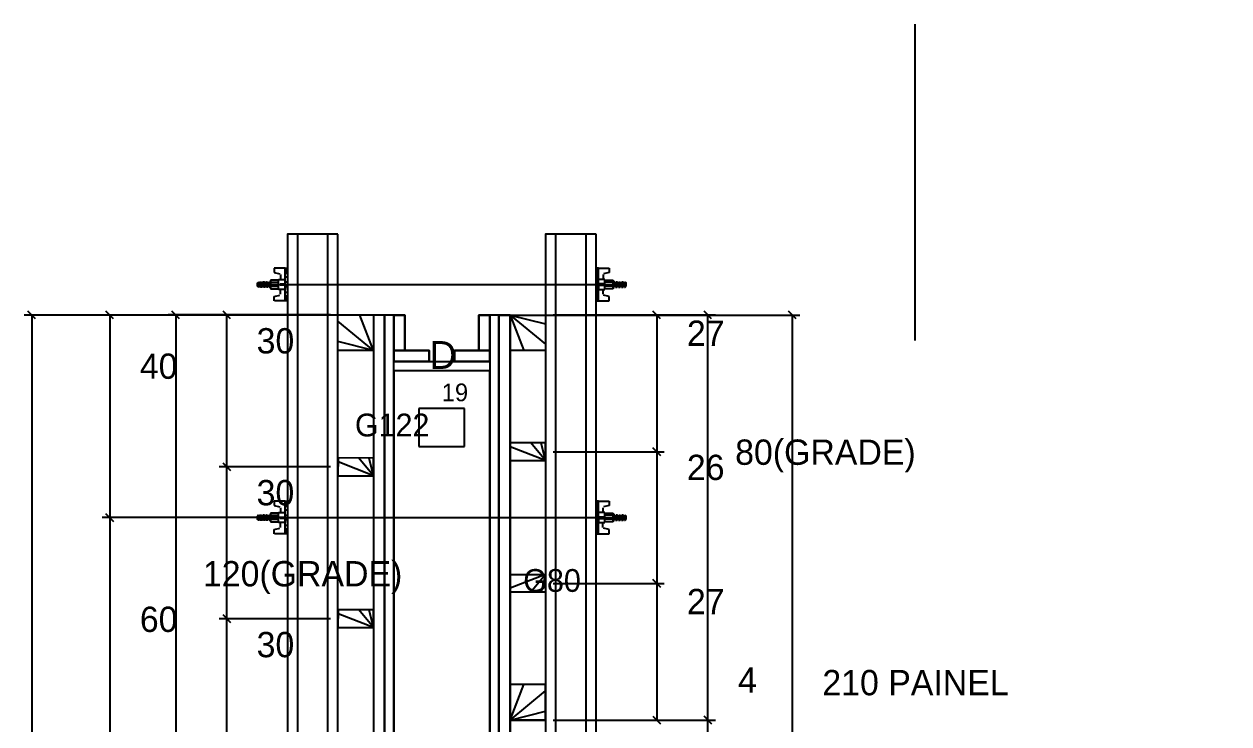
# Model space of a CAD drawing. Header units: metres. Extents: x 3232 to 9057, y 4088 to 5967.
# Drawn here: x 6366.9 to 6842.9, y 5690.7 to 5967.1 of the extents above; entities that cross this region are included whole.
import ezdxf

# ---------------------------------------------------------------- set-up
doc = ezdxf.new("R2010")
doc.units = ezdxf.units.M

msp = doc.modelspace()

# ---------------------------------------------------------------- linework, layer by layer
at = {"layer": 'CHAPA', "color": 1}
for points in [[(6509.29, 5372.17), (6512.89, 5372.17), (6512.89, 5852.17), (6509.29, 5852.17), (6509.29, 5372.17)], [(6550.89, 5852.17), (6550.89, 5432.17), (6554.49, 5432.17), (6554.49, 5852.17), (6550.89, 5852.17)], [(6512.89, 5830.17), (6512.89, 5833.77), (6550.89, 5833.77), (6550.89, 5830.17), (6512.89, 5830.17)]]:
    msp.add_lwpolyline(points, dxfattribs=at)
at = {"layer": 'CONCRETO', "color": 2}
msp.add_lwpolyline([(6842.89, 5394.17), (6842.89, 5432.17), (6550.89, 5432.17), (6550.89, 5830.17), (6512.89, 5830.17), (6512.89, 5394.17), (6842.89, 5394.17)], dxfattribs=at)
at = {"layer": 'COTA', "color": 241}
for p, q in [((6509.89, 5852.17), (6366.87, 5852.17)), ((6369.87, 5852.17), (6369.87, 5372.17)), ((6487.89, 5852.17), (6397.72, 5852.17)), ((6400.72, 5852.17), (6400.72, 5772.17)), ((6487.91, 5852.19), (6423.76, 5852.19)), ((6426.76, 5852.19), (6426.76, 5612.2)), ((6487.89, 5852.19), (6443.96, 5852.19)), ((6446.96, 5792.2), (6446.96, 5852.19)), ((6561.89, 5852.17), (6673.38, 5852.17)), ((6575.89, 5852.19), (6640.03, 5852.19)), ((6575.89, 5852.19), (6619.83, 5852.19)), ((6616.83, 5852.19), (6616.83, 5798.19)), ((6637.03, 5692.2), (6637.03, 5852.19)), ((6670.38, 5852.17), (6670.38, 5432.17)), ((6575.89, 5798.19), (6619.83, 5798.19)), ((6575.89, 5798.19), (6619.83, 5798.19)), ((6616.83, 5798.19), (6616.83, 5746.19)), ((6487.89, 5792.2), (6443.96, 5792.2)), ((6487.89, 5792.2), (6443.96, 5792.2)), ((6446.96, 5732.2), (6446.96, 5792.2)), ((6467.89, 5772.17), (6397.72, 5772.17)), ((6467.89, 5772.17), (6397.72, 5772.17)), ((6400.72, 5772.17), (6400.72, 5652.2)), ((6575.89, 5746.19), (6619.83, 5746.19)), ((6575.89, 5746.19), (6619.83, 5746.19)), ((6616.83, 5746.19), (6616.83, 5692.19)), ((6487.89, 5732.2), (6443.96, 5732.2)), ((6487.89, 5732.2), (6443.96, 5732.2)), ((6446.96, 5672.2), (6446.96, 5732.2)), ((6575.89, 5692.2), (6640.03, 5692.2)), ((6575.89, 5692.19), (6619.83, 5692.19)), ((6575.91, 5692.2), (6640.03, 5692.2)), ((6637.03, 5684.18), (6637.03, 5692.2))]:
    msp.add_line(p, q, dxfattribs=at)
at = {"layer": 'COTA'}
for p, q in [((6371.37, 5850.67), (6368.37, 5853.67)), ((6402.22, 5850.67), (6399.22, 5853.67)), ((6428.26, 5850.69), (6425.26, 5853.69)), ((6448.46, 5850.69), (6445.46, 5853.69)), ((6618.33, 5850.69), (6615.33, 5853.69)), ((6638.53, 5850.69), (6635.53, 5853.69)), ((6671.88, 5850.67), (6668.88, 5853.67)), ((6618.33, 5796.69), (6615.33, 5799.69)), ((6615.33, 5799.69), (6618.33, 5796.69)), ((6448.46, 5790.7), (6445.46, 5793.7)), ((6445.46, 5793.7), (6448.46, 5790.7)), ((6399.22, 5773.67), (6402.22, 5770.67)), ((6402.22, 5770.67), (6399.22, 5773.67)), ((6618.33, 5744.69), (6615.33, 5747.69)), ((6615.33, 5747.69), (6618.33, 5744.69)), ((6445.46, 5733.7), (6448.46, 5730.7)), ((6448.46, 5730.7), (6445.46, 5733.7)), ((6615.33, 5693.69), (6618.33, 5690.69)), ((6638.53, 5690.7), (6635.53, 5693.7)), ((6635.53, 5693.7), (6638.53, 5690.7))]:
    msp.add_line(p, q, dxfattribs=at)
at = {"layer": 'COTA', "color": 180}
for p, q in [((6522.89, 5815.26), (6522.89, 5800.26)), ((6540.89, 5815.26), (6522.89, 5815.26)), ((6540.89, 5800.26), (6540.89, 5815.26)), ((6522.89, 5800.26), (6540.89, 5800.26))]:
    msp.add_line(p, q, dxfattribs=at)
at = {"layer": 'Hachura'}
for p, q in [((6469.99, 5870.71), (6465.74, 5870.71)), ((6465.74, 5870.71), (6465.74, 5869.03)), ((6469.97, 5870.57), (6470.9, 5870.57)), ((6469.97, 5870.36), (6470.9, 5870.36)), ((6469.97, 5870.02), (6470.9, 5870.02)), ((6469.97, 5869.56), (6470.9, 5869.56)), ((6469.99, 5857.81), (6469.99, 5870.71)), ((6469.99, 5870.71), (6470.89, 5870.71)), ((6470.89, 5870.71), (6470.89, 5857.81)), ((6470.89, 5869.75), (6470.89, 5861.94)), ((6592.89, 5870.71), (6592.89, 5857.81)), ((6593.8, 5870.71), (6592.89, 5870.71)), ((6593.82, 5870.57), (6592.89, 5870.57)), ((6593.82, 5870.36), (6592.89, 5870.36)), ((6593.82, 5870.02), (6592.89, 5870.02)), ((6592.89, 5869.76), (6592.89, 5861.94)), ((6593.82, 5869.56), (6592.89, 5869.56)), ((6593.8, 5857.81), (6593.8, 5870.71)), ((6593.8, 5870.71), (6598.05, 5870.71)), ((6598.05, 5870.71), (6598.05, 5869.03)), ((6459.42, 5865.16), (6459.09, 5864.84)), ((6459.09, 5863.55), (6459.09, 5864.84)), ((6459.42, 5864.65), (6459.75, 5865.32)), ((6459.98, 5865.26), (6459.42, 5864.13)), ((6459.42, 5864.9), (6459.54, 5865.16)), ((6459.42, 5865.16), (6459.42, 5863.22)), ((6460.06, 5865.16), (6459.42, 5863.87)), ((6459.74, 5863.23), (6460.7, 5865.16)), ((6459.74, 5863.23), (6460.7, 5865.16)), ((6459.83, 5863.15), (6460.91, 5865.32)), ((6460.06, 5865.16), (6460.7, 5865.16)), ((6461.14, 5865.26), (6460.07, 5863.12)), ((6461.22, 5865.16), (6460.25, 5863.23)), ((6460.9, 5863.23), (6461.87, 5865.16)), ((6460.99, 5863.15), (6462.07, 5865.32)), ((6461.87, 5865.16), (6461.22, 5865.16)), ((6462.3, 5865.26), (6461.23, 5863.12)), ((6462.38, 5865.16), (6461.41, 5863.23)), ((6462.06, 5863.23), (6463.03, 5865.16)), ((6462.15, 5863.15), (6463.23, 5865.32)), ((6462.59, 5865.16), (6462.38, 5865.16)), ((6463.46, 5865.26), (6462.39, 5863.12)), ((6463.54, 5865.16), (6462.58, 5863.23)), ((6462.59, 5865.16), (6463.03, 5865.16)), ((6463.22, 5863.23), (6464.19, 5865.16)), ((6463.54, 5865.16), (6464.19, 5865.16)), ((6467.41, 5865.94), (6464.19, 5865.94)), ((6464.19, 5865.94), (6464.19, 5862.58)), ((6464.19, 5865.16), (6467.41, 5865.16)), ((6464.26, 5865.94), (6464.26, 5862.58)), ((6465.74, 5869.03), (6467.95, 5868.45)), ((6467.41, 5866.19), (6467.41, 5865.94)), ((6467.41, 5866.19), (6467.41, 5865.94)), ((6467.41, 5862.32), (6467.41, 5866.19)), ((6467.41, 5866.19), (6469.99, 5866.19)), ((6468.19, 5868.14), (6468.19, 5866.19)), ((6469.97, 5868.72), (6470.9, 5868.72)), ((6469.97, 5867.28), (6470.89, 5867.28)), ((6470.12, 5865.23), (6470.55, 5865.23)), ((6593.82, 5868.72), (6592.89, 5868.72)), ((6593.82, 5867.29), (6592.89, 5867.29)), ((6593.67, 5865.23), (6593.24, 5865.23)), ((6596.38, 5866.19), (6593.8, 5866.19)), ((6595.6, 5868.14), (6595.6, 5866.19)), ((6598.05, 5869.03), (6595.84, 5868.45)), ((6596.38, 5866.19), (6596.38, 5865.94)), ((6596.38, 5866.19), (6596.38, 5865.94)), ((6596.38, 5862.32), (6596.38, 5866.19)), ((6596.38, 5865.94), (6599.6, 5865.94)), ((6599.6, 5865.16), (6596.38, 5865.16)), ((6599.53, 5865.94), (6599.53, 5862.58)), ((6599.6, 5865.94), (6599.6, 5862.58)), ((6600.57, 5863.23), (6599.6, 5865.16)), ((6600.25, 5865.16), (6599.6, 5865.16)), ((6600.25, 5865.16), (6601.21, 5863.23)), ((6600.33, 5865.26), (6601.4, 5863.12)), ((6601.64, 5863.15), (6600.55, 5865.32)), ((6601.73, 5863.23), (6600.76, 5865.16)), ((6601.2, 5865.16), (6600.76, 5865.16)), ((6601.2, 5865.16), (6601.41, 5865.16)), ((6601.41, 5865.16), (6602.37, 5863.23)), ((6601.49, 5865.26), (6602.56, 5863.12)), ((6602.8, 5863.15), (6601.72, 5865.32)), ((6602.89, 5863.23), (6601.92, 5865.16)), ((6601.92, 5865.16), (6602.57, 5865.16)), ((6602.57, 5865.16), (6603.54, 5863.23)), ((6602.65, 5865.26), (6603.72, 5863.12)), ((6603.96, 5863.15), (6602.88, 5865.32)), ((6604.05, 5863.23), (6603.08, 5865.16)), ((6603.73, 5865.16), (6603.08, 5865.16)), ((6604.05, 5863.23), (6603.08, 5865.16)), ((6603.73, 5865.16), (6604.37, 5863.87)), ((6603.81, 5865.26), (6604.37, 5864.13)), ((6604.37, 5864.65), (6604.04, 5865.32)), ((6604.37, 5864.9), (6604.25, 5865.16)), ((6604.37, 5865.16), (6604.7, 5864.84)), ((6604.37, 5865.16), (6604.37, 5863.23)), ((6604.7, 5863.55), (6604.7, 5864.84)), ((6459.42, 5863.22), (6459.09, 5863.55)), ((6459.74, 5863.23), (6459.42, 5863.23)), ((6460.9, 5863.23), (6460.25, 5863.23)), ((6462.06, 5863.23), (6461.41, 5863.23)), ((6461.63, 5863.23), (6461.41, 5863.23)), ((6463.22, 5863.23), (6462.58, 5863.23)), ((6464.19, 5864.39), (6463.55, 5863.12)), ((6464.19, 5864.13), (6463.74, 5863.23)), ((6464.19, 5863.23), (6463.74, 5863.23)), ((6464.19, 5863.61), (6467.41, 5863.61)), ((6464.19, 5862.58), (6467.41, 5862.58)), ((6465.74, 5859.49), (6467.95, 5860.07)), ((6469.99, 5862.32), (6467.41, 5862.32)), ((6467.99, 5864.46), (6469.99, 5864.46)), ((6469.99, 5863.95), (6467.99, 5863.95)), ((6468.19, 5860.38), (6468.19, 5862.32)), ((6469.97, 5861.22), (6470.9, 5861.22)), ((6469.99, 5864.26), (6469.99, 5862.32)), ((6469.99, 5864.25), (6470.89, 5864.25)), ((6469.99, 5862.97), (6469.99, 5863.61)), ((6469.99, 5857.81), (6469.99, 5862.97)), ((6470.31, 5863.3), (6470.1, 5863.3)), ((6470.74, 5863.3), (6470.31, 5863.3)), ((6593.8, 5864.25), (6592.89, 5864.25)), ((6593.82, 5861.22), (6592.89, 5861.22)), ((6593.04, 5863.3), (6593.48, 5863.3)), ((6593.48, 5863.3), (6593.69, 5863.3)), ((6595.8, 5864.46), (6593.8, 5864.46)), ((6593.8, 5864.26), (6593.8, 5862.32)), ((6593.8, 5863.95), (6595.8, 5863.95)), ((6593.8, 5862.97), (6593.8, 5863.61)), ((6593.8, 5857.81), (6593.8, 5862.97)), ((6593.8, 5862.32), (6596.38, 5862.32)), ((6595.6, 5860.38), (6595.6, 5862.32)), ((6598.05, 5859.49), (6595.84, 5860.07)), ((6599.6, 5863.61), (6596.38, 5863.61)), ((6599.6, 5862.58), (6596.38, 5862.58)), ((6599.6, 5864.39), (6600.24, 5863.12)), ((6599.6, 5864.13), (6600.05, 5863.23)), ((6599.6, 5863.23), (6600.05, 5863.23)), ((6600.57, 5863.23), (6601.21, 5863.23)), ((6601.73, 5863.23), (6602.37, 5863.23)), ((6602.16, 5863.23), (6602.37, 5863.23)), ((6602.89, 5863.23), (6603.54, 5863.23)), ((6604.05, 5863.23), (6604.37, 5863.23)), ((6604.37, 5863.23), (6604.7, 5863.55)), ((6465.74, 5857.81), (6465.74, 5859.49)), ((6470.89, 5857.81), (6465.76, 5857.81)), ((6469.97, 5859.8), (6470.9, 5859.8)), ((6469.97, 5858.96), (6470.9, 5858.96)), ((6469.97, 5858.5), (6470.9, 5858.5)), ((6469.97, 5858.16), (6470.9, 5858.16)), ((6469.97, 5857.95), (6470.9, 5857.95)), ((6593.82, 5859.8), (6592.89, 5859.8)), ((6593.82, 5858.96), (6592.89, 5858.96)), ((6593.82, 5858.5), (6592.89, 5858.5)), ((6593.82, 5858.16), (6592.89, 5858.16)), ((6593.82, 5857.95), (6592.89, 5857.95)), ((6592.89, 5857.81), (6598.03, 5857.81)), ((6598.05, 5857.81), (6598.05, 5859.49)), ((6469.98, 5778.62), (6465.73, 5778.62)), ((6465.73, 5778.62), (6465.73, 5776.94)), ((6465.73, 5776.94), (6467.94, 5776.36)), ((6468.18, 5776.05), (6468.18, 5774.1)), ((6469.96, 5778.48), (6470.89, 5778.48)), ((6469.96, 5778.27), (6470.89, 5778.27)), ((6469.96, 5777.94), (6470.89, 5777.94)), ((6469.96, 5777.47), (6470.89, 5777.47)), ((6469.96, 5776.63), (6470.89, 5776.63)), ((6469.96, 5775.2), (6470.89, 5775.2)), ((6469.98, 5765.72), (6469.98, 5778.62)), ((6469.98, 5778.62), (6470.89, 5778.62)), ((6470.89, 5778.62), (6470.89, 5765.73)), ((6470.89, 5777.67), (6470.89, 5769.85)), ((6593.81, 5778.48), (6592.88, 5778.48)), ((6593.81, 5778.27), (6592.88, 5778.27)), ((6593.81, 5777.94), (6592.88, 5777.94)), ((6593.81, 5777.47), (6592.88, 5777.47)), ((6593.81, 5776.63), (6592.88, 5776.63)), ((6593.79, 5778.62), (6592.89, 5778.62)), ((6592.89, 5778.62), (6592.89, 5765.73)), ((6592.89, 5777.67), (6592.89, 5769.85)), ((6593.81, 5775.2), (6592.89, 5775.2)), ((6593.79, 5765.72), (6593.79, 5778.62)), ((6593.79, 5778.62), (6598.05, 5778.62)), ((6595.59, 5776.05), (6595.59, 5774.1)), ((6598.05, 5776.95), (6595.84, 5776.36)), ((6598.05, 5778.62), (6598.05, 5776.95)), ((6459.41, 5773.07), (6459.09, 5772.75)), ((6459.09, 5771.46), (6459.09, 5772.75)), ((6459.41, 5771.14), (6459.09, 5771.46)), ((6459.41, 5772.56), (6459.74, 5773.23)), ((6459.97, 5773.18), (6459.41, 5772.04)), ((6460.05, 5773.08), (6459.41, 5771.79)), ((6459.41, 5772.82), (6459.54, 5773.08)), ((6459.41, 5773.07), (6459.41, 5771.14)), ((6459.73, 5771.14), (6459.41, 5771.14)), ((6459.73, 5771.14), (6460.7, 5773.08)), ((6459.73, 5771.14), (6460.7, 5773.08)), ((6459.82, 5771.07), (6460.9, 5773.23)), ((6460.05, 5773.08), (6460.7, 5773.08)), ((6461.13, 5773.18), (6460.06, 5771.03)), ((6461.21, 5773.08), (6460.24, 5771.14)), ((6460.89, 5771.14), (6460.24, 5771.14)), ((6460.89, 5771.14), (6461.86, 5773.08)), ((6460.98, 5771.07), (6462.07, 5773.23)), ((6461.86, 5773.08), (6461.21, 5773.08)), ((6462.29, 5773.18), (6461.22, 5771.03)), ((6462.37, 5773.08), (6461.41, 5771.14)), ((6461.62, 5771.14), (6461.41, 5771.14)), ((6462.05, 5771.14), (6461.41, 5771.14)), ((6462.05, 5771.14), (6463.02, 5773.08)), ((6462.14, 5771.07), (6463.23, 5773.23)), ((6462.58, 5773.08), (6462.37, 5773.08)), ((6463.45, 5773.18), (6462.38, 5771.03)), ((6463.53, 5773.08), (6462.57, 5771.14)), ((6463.21, 5771.14), (6462.57, 5771.14)), ((6462.58, 5773.08), (6463.02, 5773.08)), ((6463.21, 5771.14), (6464.18, 5773.08)), ((6463.53, 5773.08), (6464.18, 5773.08)), ((6464.18, 5772.3), (6463.55, 5771.03)), ((6464.18, 5772.04), (6463.73, 5771.14)), ((6464.18, 5771.14), (6463.73, 5771.14)), ((6467.4, 5773.85), (6464.18, 5773.85)), ((6464.18, 5773.85), (6464.18, 5770.5)), ((6464.18, 5773.08), (6467.4, 5773.08)), ((6464.18, 5771.53), (6467.4, 5771.53)), ((6464.18, 5770.5), (6467.4, 5770.5)), ((6464.25, 5773.85), (6464.25, 5770.5)), ((6467.4, 5774.11), (6467.4, 5773.85)), ((6467.4, 5774.11), (6467.4, 5773.85)), ((6467.4, 5770.24), (6467.4, 5774.11)), ((6467.4, 5774.11), (6469.98, 5774.11)), ((6469.98, 5770.24), (6467.4, 5770.24)), ((6467.98, 5772.38), (6469.98, 5772.38)), ((6469.98, 5771.86), (6467.98, 5771.86)), ((6468.18, 5768.29), (6468.18, 5770.24)), ((6469.98, 5772.17), (6470.89, 5772.17)), ((6469.98, 5772.17), (6469.98, 5770.24)), ((6469.98, 5770.88), (6469.98, 5771.53)), ((6469.98, 5765.72), (6469.98, 5770.88)), ((6470.3, 5771.21), (6470.09, 5771.21)), ((6470.11, 5773.15), (6470.54, 5773.15)), ((6470.74, 5771.21), (6470.3, 5771.21)), ((6593.79, 5772.17), (6592.89, 5772.17)), ((6593.04, 5771.21), (6593.47, 5771.21)), ((6593.66, 5773.15), (6593.23, 5773.15)), ((6593.47, 5771.21), (6593.68, 5771.21)), ((6596.37, 5774.11), (6593.79, 5774.11)), ((6595.79, 5772.38), (6593.79, 5772.38)), ((6593.79, 5772.17), (6593.79, 5770.24)), ((6593.79, 5771.86), (6595.79, 5771.86)), ((6593.79, 5770.88), (6593.79, 5771.53)), ((6593.79, 5765.72), (6593.79, 5770.88)), ((6593.79, 5770.24), (6596.37, 5770.24)), ((6595.59, 5768.29), (6595.59, 5770.24)), ((6596.37, 5774.11), (6596.37, 5773.85)), ((6596.37, 5774.11), (6596.37, 5773.85)), ((6596.37, 5770.24), (6596.37, 5774.11)), ((6596.37, 5773.85), (6599.59, 5773.85)), ((6599.59, 5773.08), (6596.37, 5773.08)), ((6599.59, 5771.53), (6596.37, 5771.53)), ((6599.59, 5770.5), (6596.37, 5770.5)), ((6599.53, 5773.85), (6599.53, 5770.5)), ((6599.59, 5773.85), (6599.59, 5770.5)), ((6600.56, 5771.14), (6599.59, 5773.08)), ((6600.24, 5773.08), (6599.59, 5773.08)), ((6599.59, 5772.3), (6600.23, 5771.04)), ((6599.59, 5772.04), (6600.04, 5771.14)), ((6599.59, 5771.14), (6600.04, 5771.14)), ((6600.24, 5773.08), (6601.21, 5771.14)), ((6600.32, 5773.18), (6601.39, 5771.04)), ((6601.63, 5771.07), (6600.55, 5773.23)), ((6600.56, 5771.14), (6601.21, 5771.14)), ((6601.72, 5771.14), (6600.75, 5773.08)), ((6601.19, 5773.08), (6600.75, 5773.08)), ((6601.19, 5773.08), (6601.4, 5773.08)), ((6601.4, 5773.08), (6602.37, 5771.14)), ((6601.48, 5773.18), (6602.55, 5771.04)), ((6602.79, 5771.07), (6601.71, 5773.23)), ((6601.72, 5771.14), (6602.37, 5771.14)), ((6602.88, 5771.14), (6601.92, 5773.08)), ((6601.92, 5773.08), (6602.56, 5773.08)), ((6602.15, 5771.14), (6602.37, 5771.14)), ((6602.56, 5773.08), (6603.53, 5771.14)), ((6602.64, 5773.18), (6603.71, 5771.04)), ((6603.95, 5771.07), (6602.87, 5773.23)), ((6602.88, 5771.14), (6603.53, 5771.14)), ((6604.04, 5771.14), (6603.08, 5773.08)), ((6603.72, 5773.08), (6603.08, 5773.08)), ((6604.04, 5771.14), (6603.08, 5773.08)), ((6603.72, 5773.08), (6604.37, 5771.79)), ((6603.8, 5773.18), (6604.37, 5772.04)), ((6604.37, 5772.56), (6604.03, 5773.23)), ((6604.04, 5771.14), (6604.37, 5771.14)), ((6604.37, 5772.82), (6604.24, 5773.08)), ((6604.36, 5773.07), (6604.36, 5771.14)), ((6604.36, 5773.07), (6604.69, 5772.75)), ((6604.36, 5771.14), (6604.69, 5771.46)), ((6604.69, 5771.46), (6604.69, 5772.75)), ((6465.73, 5767.4), (6467.94, 5767.98)), ((6465.73, 5765.72), (6465.73, 5767.4)), ((6470.89, 5765.73), (6465.75, 5765.73)), ((6469.96, 5769.13), (6470.89, 5769.13)), ((6469.96, 5767.72), (6470.89, 5767.72)), ((6469.96, 5766.88), (6470.89, 5766.88)), ((6469.96, 5766.41), (6470.89, 5766.41)), ((6469.96, 5766.07), (6470.89, 5766.07)), ((6469.96, 5765.86), (6470.89, 5765.86)), ((6593.81, 5769.13), (6592.88, 5769.13)), ((6593.81, 5767.72), (6592.88, 5767.72)), ((6593.81, 5766.88), (6592.88, 5766.88)), ((6593.81, 5766.41), (6592.88, 5766.41)), ((6593.81, 5766.08), (6592.88, 5766.08)), ((6593.81, 5765.86), (6592.88, 5765.86)), ((6592.89, 5765.73), (6598.02, 5765.73)), ((6598.05, 5767.4), (6595.84, 5767.98)), ((6598.05, 5765.72), (6598.05, 5767.4))]:
    msp.add_line(p, q, dxfattribs=at)
at = {"layer": 'Hachura', "color": 251}
for p, q in [((6460.09, 5864.26), (6599.89, 5864.25)), ((6460.09, 5772.17), (6599.89, 5772.16))]:
    msp.add_line(p, q, dxfattribs=at)
for points in [[(6509.29, 5852.17), (6504.89, 5852.17), (6504.89, 5372.17), (6509.29, 5372.17), (6509.29, 5852.17)], [(6509.29, 5372.17), (6512.89, 5372.17), (6512.89, 5852.17), (6509.29, 5852.17), (6509.29, 5372.17)], [(6512.89, 5838.17), (6517.29, 5838.17), (6517.29, 5852.17), (6512.89, 5852.17), (6512.89, 5838.17)], [(6546.49, 5838.17), (6550.89, 5838.17), (6550.89, 5852.17), (6546.49, 5852.17), (6546.49, 5838.17)], [(6554.49, 5852.17), (6550.89, 5852.17), (6550.89, 5432.17), (6554.49, 5432.17), (6554.49, 5852.17)], [(6558.89, 5852.17), (6554.49, 5852.17), (6554.49, 5432.17), (6558.89, 5432.17), (6558.89, 5852.17)], [(6512.89, 5838.17), (6512.89, 5833.77), (6526.89, 5833.77), (6526.89, 5838.17), (6512.89, 5838.17)], [(6536.89, 5838.17), (6536.89, 5833.77), (6550.89, 5833.77), (6550.89, 5838.17), (6536.89, 5838.17)], [(6512.89, 5830.17), (6512.89, 5833.77), (6550.89, 5833.77), (6550.89, 5830.17), (6512.89, 5830.17)]]:
    msp.add_lwpolyline(points, dxfattribs=at)
at = {"layer": 'Madeira', "color": 126}
for p, q in [((6504.88, 5838.17), (6499.47, 5852.18)), ((6504.88, 5838.17), (6490.89, 5849.7)), ((6504.88, 5838.17), (6490.88, 5841.67)), ((6504.89, 5788.68), (6490.9, 5794.12)), ((6504.89, 5788.68), (6499.14, 5795.69)), ((6504.89, 5788.68), (6503.16, 5795.68)), ((6504.89, 5728.68), (6490.9, 5734.12)), ((6504.89, 5728.68), (6499.14, 5735.69)), ((6504.89, 5728.68), (6503.16, 5735.68))]:
    msp.add_line(p, q, dxfattribs=at)
for points in [[(6504.88, 5838.17), (6490.88, 5838.19), (6490.89, 5852.19), (6504.89, 5852.17), (6504.88, 5838.17)], [(6504.89, 5612.18), (6490.89, 5612.2), (6490.89, 5852.19), (6504.89, 5852.17), (6504.89, 5612.18)], [(6558.89, 5852.17), (6572.89, 5852.17), (6572.89, 5692.17), (6558.89, 5692.17), (6558.89, 5852.17)], [(6504.89, 5788.68), (6504.9, 5795.68), (6490.9, 5795.7), (6490.89, 5788.7), (6504.89, 5788.68)], [(6504.89, 5728.68), (6504.9, 5735.68), (6490.9, 5735.7), (6490.89, 5728.7), (6504.89, 5728.68)]]:
    msp.add_lwpolyline(points, dxfattribs=at)
at = {"layer": 'MEIO_PONT', "color": 93}
for p, q in [((6558.89, 5852.17), (6572.89, 5840.66)), ((6558.89, 5852.17), (6572.89, 5848.69)), ((6558.89, 5852.17), (6564.32, 5838.17)), ((6572.89, 5794.67), (6558.89, 5800.1)), ((6572.89, 5794.67), (6567.14, 5801.67)), ((6572.89, 5794.67), (6571.15, 5801.67)), ((6572.89, 5749.67), (6558.89, 5744.25)), ((6572.89, 5749.67), (6567.14, 5742.67)), ((6572.89, 5749.67), (6571.15, 5742.67)), ((6558.89, 5692.17), (6564.32, 5706.17)), ((6558.89, 5692.17), (6572.89, 5703.69)), ((6558.89, 5692.17), (6572.89, 5695.66))]:
    msp.add_line(p, q, dxfattribs=at)
for points in [[(6558.89, 5852.17), (6572.89, 5852.17), (6572.89, 5838.17), (6558.89, 5838.17), (6558.89, 5852.17)], [(6572.89, 5794.67), (6572.89, 5801.67), (6558.89, 5801.67), (6558.89, 5794.67), (6572.89, 5794.67)], [(6572.89, 5749.67), (6572.89, 5742.67), (6558.89, 5742.67), (6558.89, 5749.67), (6572.89, 5749.67)], [(6558.89, 5692.17), (6572.89, 5692.17), (6572.89, 5706.17), (6558.89, 5706.17), (6558.89, 5692.17)]]:
    msp.add_lwpolyline(points, dxfattribs=at)
at = {"layer": 'Perfil Metálico', "color": 224}
for points in [[(6490.89, 5884.11), (6470.89, 5884.11), (6470.89, 5333.85), (6490.89, 5333.85), (6490.89, 5884.11)], [(6474.89, 5333.85), (6486.89, 5333.85), (6486.89, 5884.11), (6474.89, 5884.11), (6474.89, 5333.85)], [(6592.89, 5884.11), (6572.89, 5884.11), (6572.89, 5440.17), (6592.89, 5440.17), (6592.89, 5884.11)], [(6576.89, 5440.17), (6588.89, 5440.17), (6588.89, 5884.11), (6576.89, 5884.11), (6576.89, 5440.17)]]:
    msp.add_lwpolyline(points, dxfattribs=at)
at = {"layer": 'SARRAFO', "color": 251}
for points in [[(6509.29, 5372.17), (6509.29, 5852.17), (6504.89, 5852.17), (6504.89, 5372.17), (6509.29, 5372.17)], [(6509.29, 5372.17), (6509.29, 5852.17), (6504.89, 5852.17), (6504.89, 5372.17), (6509.29, 5372.17)], [(6517.29, 5852.17), (6517.29, 5838.17), (6512.89, 5838.17), (6512.89, 5852.17), (6517.29, 5852.17)], [(6550.89, 5852.17), (6550.89, 5838.17), (6546.49, 5838.17), (6546.49, 5852.17), (6550.89, 5852.17)], [(6558.89, 5432.17), (6554.49, 5432.17), (6554.49, 5852.17), (6558.89, 5852.17), (6558.89, 5432.17)], [(6558.89, 5432.17), (6558.89, 5852.17), (6554.49, 5852.17), (6554.49, 5432.17), (6558.89, 5432.17)], [(6526.89, 5833.77), (6512.89, 5833.77), (6512.89, 5838.17), (6526.89, 5838.17), (6526.89, 5833.77)], [(6550.89, 5833.77), (6536.89, 5833.77), (6536.89, 5838.17), (6550.89, 5838.17), (6550.89, 5833.77)]]:
    msp.add_lwpolyline(points, dxfattribs=at)
at = {"layer": 'Texto Seção', "color": 252}
msp.add_line((6718.94, 5842.09), (6718.94, 5967.09), dxfattribs=at)

# ---------------------------------------------------------------- texts
at = {"layer": 'COTA', "color": 241}
for s, p in [('30', (6458.74, 5836.99)), ('27', (6628.76, 5839.99)), ('40', (6412.61, 5826.97)), ('80(GRADE)', (6647.81, 5793)), ('26', (6628.73, 5786.99)), ('30', (6458.74, 5777)), ('120(GRADE)', (6437.54, 5744.99)), ('27', (6628.76, 5733.99)), ('60', (6412.61, 5726.98)), ('30', (6458.74, 5717)), ('4', (6648.95, 5702.99)), ('210 PAINEL', (6682.28, 5701.97))]:
    msp.add_text(s, height=10, dxfattribs=at).set_placement(p)
at = {"layer": 'COTA', "color": 1}
msp.add_text('19', height=7, dxfattribs=at).set_placement((6531.89, 5818.12))
at = {"layer": 'TEXTO_GERAL', "color": 7}
msp.add_text('D', height=11, dxfattribs=at).set_placement((6527.09, 5830.89))
at = {"layer": 'TEXTO_GERAL'}
for s, p in [('G122', (6497.59, 5804.23)), ('G80', (6564.09, 5742.82))]:
    msp.add_text(s, height=9, dxfattribs=at).set_placement(p)

doc.saveas('drawing.dxf')
